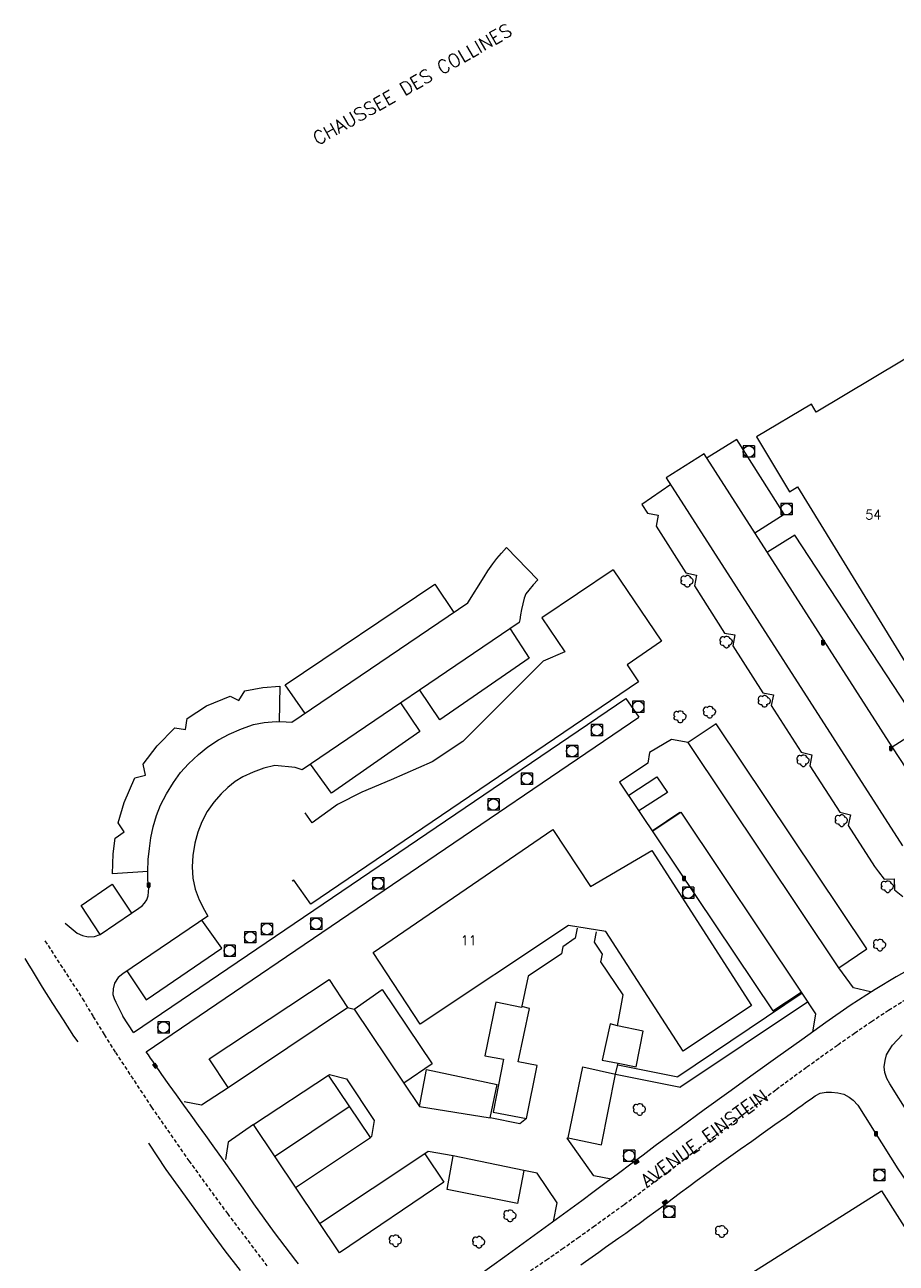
# Model space of a CAD drawing. Header units: millimetres. Extents: x 164999 to 166000, y 157004 to 158000.
# Drawn here: x 165372.3 to 165488.2, y 157828.6 to 157993.2 of the extents above; entities that cross this region are included whole.
import ezdxf
from ezdxf.enums import TextEntityAlignment as Align

# ---------------------------------------------------------------- set-up
doc = ezdxf.new("R2010")
doc.units = ezdxf.units.MM
doc.linetypes.add('DASHED', pattern=[0.75, 0.5, -0.25])
doc.layers.get('0').update_dxf_attribs({"linetype": 'CONTINUOUS'})
for name, color, linetype in [('W0001', 6, 'DASHED'), ('W0006', 2, 'CONTINUOUS'), ('W0008', 7, 'CONTINUOUS'), ('W0010', 4, 'CONTINUOUS'), ('W0014', 7, 'CONTINUOUS'), ('W0017', 7, 'CONTINUOUS'), ('W0101', 7, 'CONTINUOUS'), ('W0300', 7, 'CONTINUOUS'), ('W0401', 7, 'CONTINUOUS'), ('W0420', 7, 'CONTINUOUS'), ('W0989', 7, 'CONTINUOUS'), ('W0991', 7, 'CONTINUOUS')]:
    doc.layers.add(name, color=color, linetype=linetype)
doc.styles.get("Standard").update_dxf_attribs({"font": 'romans.shx', "width": 0.85})

# ---------------------------------------------------------------- blocks, each defined once
blk = doc.blocks.new('T401')
for p, q in [((-0.3, 0.3), (0, 0.3)), ((-0.3, -0.25), (-0.3, 0.3)), ((-0.3, 0.15), (0, 0.15)), ((-0.3, 0), (0, 0)), ((0, 0.3), (0, -0.25)), ((-0.3, -0.15), (0, -0.15)), ((-0.3, -0.25), (-0.3, -0.3)), ((-0.3, -0.3), (0, -0.3)), ((0, -0.3), (0, -0.25))]:
    blk.add_line(p, q)
blk = doc.blocks.new('T300')
for p, q in [((-0.8, 0.51), (-0.86, 0.34)), ((-0.86, 0.34), (-0.86, 0.17)), ((-0.86, 0.17), (-0.74, 0.06)), ((-0.69, 0.63), (-0.8, 0.51)), ((-0.8, -0.06), (-0.74, 0.06)), ((-0.74, 0.06), (-0.69, 0.11)), ((-0.57, 0.69), (-0.69, 0.63)), ((-0.46, 0.69), (-0.57, 0.69)), ((-0.29, 0.63), (-0.46, 0.69)), ((-0.29, 0.63), (-0.17, 0.74)), ((-0.23, 0.57), (-0.29, 0.63)), ((-0.17, 0.74), (-0.06, 0.8)), ((-0.06, 0.8), (0.06, 0.8)), ((0.06, 0.8), (0.23, 0.74)), ((0.23, 0.74), (0.34, 0.63)), ((0.34, 0.63), (0.4, 0.51)), ((0.46, 0.46), (0.34, 0.46)), ((0.4, 0.51), (0.4, 0.46)), ((0.57, 0.4), (0.46, 0.46)), ((0.57, 0.4), (0.69, 0.29)), ((0.69, 0.29), (0.74, 0.17)), ((0.74, 0.06), (0.69, -0.17)), ((0.74, 0.17), (0.74, 0.06)), ((-0.8, -0.17), (-0.8, -0.06)), ((-0.8, -0.23), (-0.8, -0.17)), ((-0.74, -0.34), (-0.8, -0.23)), ((-0.69, -0.4), (-0.74, -0.34)), ((-0.51, -0.46), (-0.69, -0.4)), ((-0.4, -0.46), (-0.51, -0.46)), ((-0.4, -0.46), (-0.34, -0.46)), ((-0.34, -0.46), (-0.34, -0.4)), ((-0.34, -0.51), (-0.34, -0.46)), ((-0.29, -0.63), (-0.34, -0.51)), ((-0.17, -0.74), (-0.29, -0.63)), ((-0.06, -0.8), (-0.17, -0.74)), ((0.06, -0.8), (-0.06, -0.8)), ((0.17, -0.74), (0.06, -0.8)), ((0.23, -0.69), (0.17, -0.74)), ((0.29, -0.46), (0.23, -0.46)), ((0.29, -0.63), (0.23, -0.69)), ((0.46, -0.4), (0.29, -0.46)), ((0.34, -0.51), (0.29, -0.63)), ((0.34, -0.51), (0.34, -0.46)), ((0.57, -0.34), (0.46, -0.4)), ((0.63, -0.29), (0.57, -0.34)), ((0.69, -0.17), (0.63, -0.29))]:
    blk.add_line(p, q)
blk = doc.blocks.new('T420')
for p, q in [((0.75, 0.75), (-0.75, 0.75)), ((-0.75, 0.75), (-0.75, -0.75)), ((0.75, 0.75), (0.75, -0.75)), ((0.75, -0.75), (-0.75, -0.75))]:
    blk.add_line(p, q)
blk.add_ellipse((0, 0), major_axis=(-0.53, 0.53), ratio=1, start_param=3.926991, end_param=10.210176)

msp = doc.modelspace()

# ---------------------------------------------------------------- linework, layer by layer
at = {"layer": 'W0001'}
for points in [[(165375, 157871.43), (165379.99, 157863.74), (165381.42, 157861.34), (165382.88, 157858.96), (165384.37, 157856.6), (165389.16, 157849.33), (165394.12, 157842.19), (165399.25, 157835.16), (165404.5, 157828.23)], [(165439.54, 157827.58), (165441.65, 157829), (165443.74, 157830.46), (165445.82, 157831.93), (165447.89, 157833.41), (165451.99, 157836.38), (165456.05, 157839.41), (165460.09, 157842.47), (165464.11, 157845.54), (165468.14, 157848.61), (165472.19, 157851.66), (165476.27, 157854.66), (165480.39, 157857.61), (165482.62, 157859.17), (165484.86, 157860.71), (165487.14, 157862.21), (165489.46, 157863.64)]]:
    msp.add_lwpolyline(points, dxfattribs=at)
at = {"layer": 'W0006'}
for points in [[(165469.36, 157925.7), (165473.28, 157928.16), (165466.96, 157938.09), (165463.02, 157935.64)], [(165458.18, 157932.09), (165454.33, 157929.46), (165455.1, 157928.28), (165456.5, 157928.01), (165456.24, 157926.57), (165460.19, 157920.36), (165461.61, 157920.04), (165461.34, 157918.63), (165465.33, 157912.36), (165466.72, 157912.1), (165466.45, 157910.65), (165470.44, 157904.42), (165471.83, 157904.13), (165471.55, 157902.71), (165475.53, 157896.51), (165476.94, 157896.18), (165476.67, 157894.7), (165480.66, 157888.52), (165482.07, 157888.19), (165481.75, 157886.78), (165485.26, 157881.31), (165485.8, 157880.59), (165486.54, 157879.65), (165487.89, 157879.67), (165487.93, 157878.2), (165489.03, 157877.33)], [(165487.61, 157897.24), (165491.53, 157899.72), (165474.67, 157925.37), (165471.05, 157923.1)], [(165409.59, 157901.68), (165406.92, 157905.47), (165426.82, 157918.87), (165429.35, 157915.1)], [(165436.82, 157912.92), (165439.37, 157909.01), (165427.47, 157900.8), (165424.82, 157904.78)], [(165388.67, 157880.63), (165383.99, 157880.36), (165384.05, 157883.01), (165384.32, 157885.07), (165385.51, 157885.93), (165384.71, 157887.13), (165385.53, 157889.84), (165386.93, 157893.1), (165388.35, 157893.44), (165388.05, 157894.91), (165389.93, 157897.38), (165392.26, 157899.74), (165393.68, 157899.52), (165393.9, 157900.99), (165396.49, 157902.66), (165399.6, 157903.98), (165400.76, 157903.38), (165401.56, 157904.69), (165403.98, 157905.11), (165406.23, 157905.3), (165406.14, 157900.57)], [(165422.27, 157903.06), (165424.84, 157899.25), (165413.09, 157891.07), (165410.29, 157894.92)], [(165480.54, 157867.83), (165460.49, 157897.82)], [(165452.62, 157890.78), (165456.34, 157893.22), (165457.73, 157891.17), (165453.93, 157888.71)], [(165455.7, 157886), (165459.53, 157888.54), (165475.53, 157864.61)], [(165382.32, 157872.28), (165379.81, 157876.12), (165383.95, 157878.96), (165386.49, 157875.11)], [(165385.9, 157867.46), (165388.46, 157863.57), (165398.51, 157870.44), (165395.85, 157874.2)], [(165439, 157847.79), (165440.43, 157854.84), (165437.92, 157855.35), (165439.39, 157862.44), (165438.37, 157862.68)], [(165399.35, 157851.95), (165415.21, 157862.59)], [(165416.08, 157862.36), (165422.69, 157852.5)], [(165451.09, 157860.14), (165450.12, 157860.38), (165449.07, 157855.57), (165451.21, 157855.18)], [(165444.53, 157845.25), (165446.49, 157854.68)], [(165446.49, 157854.68), (165450.86, 157853.71)], [(165402.71, 157846.99), (165412.69, 157853.58)], [(165405.51, 157842.77), (165415.42, 157849.42)], [(165424.77, 157849.4), (165434.18, 157847.91)], [(165408.29, 157838.63), (165418.28, 157845.29)], [(165444.53, 157845.25), (165448.97, 157844.32)], [(165425.49, 157843.11), (165411.51, 157833.82)], [(165438.66, 157840.89), (165437.82, 157836.5), (165428.48, 157838.36), (165429.24, 157842.83)]]:
    msp.add_lwpolyline(points, dxfattribs=at)
at = {"layer": 'W0008'}
for points in [[(165372.32, 157869.1), (165372.71, 157868.44), (165373.29, 157867.47), (165374.63, 157865.28), (165376.01, 157863.1), (165377.4, 157860.93), (165378.8, 157858.77), (165379.36, 157858)], [(165490.99, 157868.26), (165488.14, 157866.64), (165485.34, 157864.96), (165482.03, 157862.83), (165478.81, 157860.58), (165475.62, 157858.29), (165472.43, 157856.01), (165469.15, 157853.67), (165465.89, 157851.31), (165462.64, 157848.95), (165459.4, 157846.57), (165457.76, 157845.37), (165456.13, 157844.16), (165454.5, 157842.94), (165452.87, 157841.73), (165451.25, 157840.51), (165449.62, 157839.3), (165447.99, 157838.09), (165446.35, 157836.88), (165442.94, 157834.38), (165439.53, 157831.89), (165436.11, 157829.41), (165432.67, 157826.95)], [(165386.77, 157859.23), (165385.33, 157861.41)], [(165408.7, 157828.48), (165408.36, 157828.91), (165406.91, 157830.77), (165405.51, 157832.65), (165404.13, 157834.56), (165402.77, 157836.48), (165401.43, 157838.41), (165400.09, 157840.34), (165398.74, 157842.27), (165397.38, 157844.19), (165396.4, 157845.54), (165395.42, 157846.89), (165394.44, 157848.24), (165393.46, 157849.59), (165392.48, 157850.94), (165391.51, 157852.29), (165390.55, 157853.66), (165389.6, 157855.03), (165389.32, 157855.44), (165389.03, 157855.85), (165388.75, 157856.27), (165388.47, 157856.69)], [(165446.23, 157828.35), (165446.83, 157828.78), (165447.72, 157829.42), (165448.62, 157830.05), (165449.51, 157830.68), (165450.41, 157831.31), (165451.3, 157831.94), (165452.2, 157832.58), (165453.09, 157833.21), (165453.98, 157833.85), (165455.09, 157834.67), (165456.19, 157835.48), (165457.29, 157836.3), (165458.39, 157837.13), (165459.49, 157837.95), (165460.59, 157838.78), (165461.7, 157839.6), (165462.81, 157840.41), (165464.33, 157841.51), (165465.86, 157842.62), (165467.4, 157843.71), (165468.94, 157844.8), (165470.47, 157845.9), (165472.01, 157846.99), (165473.55, 157848.08), (165475.08, 157849.17), (165475.67, 157849.59), (165476.25, 157850.01), (165476.83, 157850.43), (165477.4, 157850.84)], [(165388.76, 157844.53), (165388.76, 157844.53), (165391.07, 157841.05), (165393.06, 157838.28), (165395, 157835.58), (165396.94, 157832.89), (165398.91, 157830.22), (165400.95, 157827.59)]]:
    msp.add_lwpolyline(points, dxfattribs=at)
at = {"layer": 'W0010'}
msp.add_lwpolyline([(165418.75, 157847.56), (165418.39, 157845.4), (165418.28, 157845.29), (165412.69, 157853.58), (165412.81, 157853.65), (165415.07, 157853.09)], close=True, dxfattribs=at)
at = {"layer": 'W0014'}
for points in [[(165459.41, 157888.48), (165455.7, 157886)], [(165445.75, 157873.11), (165445.49, 157871.77), (165443.84, 157870.65), (165443.65, 157869.7)], [(165448.88, 157868.64), (165449.12, 157869.65), (165448.06, 157871.25), (165448.32, 157872.62)], [(165475.64, 157864.46), (165459.14, 157853.36)], [(165459.38, 157851.97), (165476.37, 157863.34)], [(165451.16, 157854.96), (165459.14, 157853.36)], [(165450.86, 157853.71), (165459.48, 157851.99)]]:
    msp.add_lwpolyline(points, dxfattribs=at)
at = {"layer": 'W0017'}
for points in [[(165489.58, 157894.25), (165487.61, 157897.24), (165462.64, 157936.2), (165457.58, 157932.98), (165488.97, 157884.06)], [(165377.69, 157873.76), (165379.27, 157872.44), (165380.01, 157872.13), (165380.76, 157871.95), (165381.59, 157872.01), (165382.32, 157872.28), (165386.49, 157875.11), (165387.49, 157875.78), (165387.94, 157876.09), (165388.25, 157876.46), (165388.55, 157876.89), (165388.72, 157877.42), (165388.76, 157877.96), (165388.79, 157878.49), (165388.69, 157879.51), (165388.67, 157880.63), (165388.74, 157882.24), (165388.89, 157883.73), (165389.06, 157885.15), (165389.4, 157886.6), (165389.83, 157888.09), (165390.36, 157889.47), (165391.16, 157891), (165392.1, 157892.5), (165393.02, 157893.8), (165394.08, 157894.96), (165395.42, 157896.23), (165396.67, 157897.25), (165398.08, 157898.16), (165399.49, 157898.92), (165401.13, 157899.64), (165402.71, 157900.18), (165404.13, 157900.45), (165405.72, 157900.58), (165407.05, 157900.55), (165407.82, 157900.49), (165431.19, 157916.36), (165433.39, 157919.84), (165433.86, 157920.61), (165434.55, 157921.57), (165435.05, 157922.27), (165435.7, 157922.97), (165436.34, 157923.72), (165440.53, 157919.43), (165439.88, 157918.75), (165439.34, 157918.05), (165438.92, 157917.55), (165438.71, 157916.99), (165438.33, 157915.5), (165438.21, 157914.76), (165438.11, 157914.11), (165438.02, 157913.76), (165409.2, 157894.17), (165408.24, 157894.46), (165405.56, 157894.73), (165404.08, 157894.37), (165402.66, 157893.88), (165401.3, 157893.23), (165400.27, 157892.61), (165399.32, 157891.83), (165398.42, 157890.99), (165397.45, 157889.87), (165396.58, 157888.61), (165395.87, 157887.24), (165395.33, 157885.86), (165394.92, 157884.41), (165394.64, 157882.76), (165394.55, 157881.29), (165394.64, 157879.77), (165394.96, 157878.32), (165395.51, 157876.88), (165396.19, 157875.52), (165396.64, 157874.73), (165385.34, 157867.06), (165384.73, 157866.57), (165384.24, 157865.8), (165384.05, 157865.06), (165384.02, 157864.29), (165384.19, 157863.76), (165384.4, 157863.29), (165385.33, 157861.41)], [(165386.77, 157859.23), (165452.22, 157903.67), (165453.95, 157901.17)], [(165388.47, 157856.69), (165453.95, 157901.17)], [(165484.75, 157864.64), (165482.46, 157865.17), (165480.54, 157867.83), (165484.27, 157870.36), (165464.2, 157900.29), (165460.49, 157897.82), (165458.29, 157898.21), (165455.34, 157896.49), (165455.14, 157895.06), (165451.36, 157892.52), (165471.74, 157862.11), (165475.53, 157864.61), (165477.44, 157861.71), (165477.02, 157859.3)], [(165443.65, 157869.7), (165439.24, 157866.73), (165438.36, 157862.57), (165434.93, 157863.28), (165433.49, 157856.13), (165435.95, 157855.71), (165434.57, 157848.65), (165439, 157847.79), (165438.14, 157847.11), (165434.18, 157847.91), (165435.12, 157852.31)], [(165450.86, 157853.71), (165451.21, 157855.18), (165453.6, 157854.7), (165454.5, 157859.43), (165451.09, 157860.14), (165451.84, 157864.27), (165448.88, 157868.64)], [(165393.49, 157850.07), (165395.83, 157849.62), (165399.35, 157851.95), (165396.84, 157855.74), (165412.76, 157866.31), (165415.21, 157862.59), (165416.08, 157862.36), (165419.82, 157864.97), (165426.49, 157855.09), (165422.69, 157852.5), (165424.77, 157849.4), (165425.71, 157854.31), (165435.12, 157852.31)], [(165492.55, 157844.08), (165487.3, 157852.42), (165486.9, 157853.13), (165486.63, 157853.94), (165486.57, 157854.7), (165486.67, 157855.5), (165486.88, 157856.29), (165487.27, 157856.92), (165487.67, 157857.57), (165488.95, 157858.92)], [(165448.97, 157844.32), (165450.86, 157853.71)], [(165477.4, 157850.84), (165478.04, 157851.17), (165478.84, 157851.3), (165479.56, 157851.33), (165480.38, 157851.23), (165481.17, 157851.04), (165481.89, 157850.65), (165482.45, 157850.23), (165483.05, 157849.59), (165488.39, 157841.11), (165489.5, 157839.42), (165490.61, 157838.11), (165491.39, 157837.17), (165492.84, 157835.83), (165494.2, 157834.62), (165496.08, 157833.25), (165496.95, 157832.7), (165498.71, 157831.75), (165499.57, 157831.19), (165500.13, 157830.62), (165500.62, 157829.98), (165500.97, 157829.25), (165501.22, 157828.5)], [(165442.6, 157834.13), (165443.08, 157836.59), (165440.43, 157840.55), (165438.66, 157840.89), (165429.24, 157842.83), (165425.95, 157843.44), (165425.49, 157843.11), (165428.03, 157839.33), (165414.14, 157829.95), (165402.71, 157846.99), (165399.37, 157844.66), (165399, 157842.36)], [(165450.27, 157839.75), (165447.95, 157840.17), (165444.42, 157845.18), (165444.53, 157845.25)]]:
    msp.add_lwpolyline(points, dxfattribs=at)
at = {"layer": 'W0101'}
for points in [[(165506.98, 157943.92), (165500.18, 157955.29), (165477.52, 157941.74), (165476.88, 157942.81), (165469.59, 157938.45), (165473.95, 157931.15), (165475.02, 157931.79), (165494, 157900.91), (165505.35, 157908.01), (165492.27, 157929.2), (165492.83, 157929.64), (165494.24, 157935.52), (165493.87, 157936.08)], [(165455.67, 157883.43), (165468.92, 157862.84), (165459.85, 157856.77), (165449.54, 157872.66), (165444.61, 157873.46), (165424.89, 157860.37), (165418.61, 157869.89), (165442.51, 157886.24), (165447.51, 157878.65)], [(165473.02, 157779.78), (165462.15, 157796.96), (165468.96, 157827.27), (165486.18, 157838.18), (165493.36, 157826.9), (165480.79, 157818.96), (165479.61, 157814.19), (165480.84, 157812.14), (165479.71, 157811.39), (165480.03, 157810.55), (165480.13, 157809.71), (165480.04, 157808.87), (165479.76, 157808.07), (165479.32, 157807.37), (165478.66, 157806.73), (165478.93, 157805.2), (165477.39, 157804.22), (165476.39, 157799.45), (165484.32, 157786.89)]]:
    msp.add_lwpolyline(points, close=True, dxfattribs=at)
for points in [[(165450.52, 157920.78), (165441.05, 157914.36), (165444.12, 157909.85)], [(165450.52, 157920.78), (165456.97, 157911.27), (165452.37, 157908.15)], [(165444.12, 157909.85), (165441.22, 157908.61), (165430.54, 157897.93), (165426.48, 157895.22), (165421, 157892.85)], [(165452.37, 157908.15), (165453.91, 157905.89), (165410.32, 157876.3), (165408.07, 157879.51), (165407.87, 157879.38)], [(165421, 157892.85), (165417.13, 157891.21), (165413.88, 157889.56), (165410.51, 157887.13)], [(165410.51, 157887.13), (165409.6, 157888.47)]]:
    msp.add_lwpolyline(points, dxfattribs=at)

# ---------------------------------------------------------------- block references
at = {"layer": 'W0300'}
for p in [(165460.39, 157919.24), (165465.59, 157911.16), (165470.65, 157903.29), (165463.37, 157901.83), (165459.45, 157901.22), (165475.81, 157895.38), (165480.9, 157887.41), (165487.02, 157878.63), (165486, 157870.86), (165454.06, 157849), (165436.84, 157834.86), (165464.98, 157832.78), (165421.63, 157831.54), (165432.7, 157831.35)]:
    msp.add_blockref('T300', p, dxfattribs=at)
at = {"layer": 'W0401'}
for p in [(165478.57, 157911.09), (165487.59, 157897.02), (165388.92, 157878.85), (165460.08, 157879.75), (165485.6, 157845.79)]:
    msp.add_blockref('T401', p, dxfattribs=at)
for p, rotation in [((165389.76, 157854.91), 34.54828891730575), ((165453.55, 157842.1), 126.773000147673), ((165457.45, 157836.58), 306.8739792582242)]:
    msp.add_blockref('T401', p, dxfattribs=dict(at, rotation=rotation))
at = {"layer": 'W0420'}
for p in [(165468.56, 157936.49), (165473.56, 157928.83), (165453.85, 157902.55), (165448.37, 157899.45), (165445.08, 157896.66), (165439.07, 157892.96), (165434.61, 157889.55), (165419.28, 157879.06), (165460.51, 157877.83), (165411.04, 157873.71), (165402.29, 157871.9), (165404.5, 157873), (165399.55, 157870.11), (165390.76, 157859.92), (165452.64, 157842.83), (165485.91, 157840.26), (165457.96, 157835.39)]:
    msp.add_blockref('T420', p, dxfattribs=at)

# ---------------------------------------------------------------- texts
at = {"layer": 'W0989'}
for s, rotation, p in [('CHAUSSEE DES COLLINES', 29.6478, (165423.82, 157985.33)), ('AVENUE EINSTEIN', 35.9262, (165462.62, 157845.21))]:
    msp.add_text(s, height=1.75, rotation=rotation, dxfattribs=at).set_placement(p, align=Align.MIDDLE_CENTER)
at = {"layer": 'W0991'}
for s, p in [('54', (165485.12, 157928.1)), ('11', (165431.32, 157871.5))]:
    msp.add_text(s, height=1.25, dxfattribs=at).set_placement(p, align=Align.MIDDLE_CENTER)

doc.saveas('drawing.dxf')
